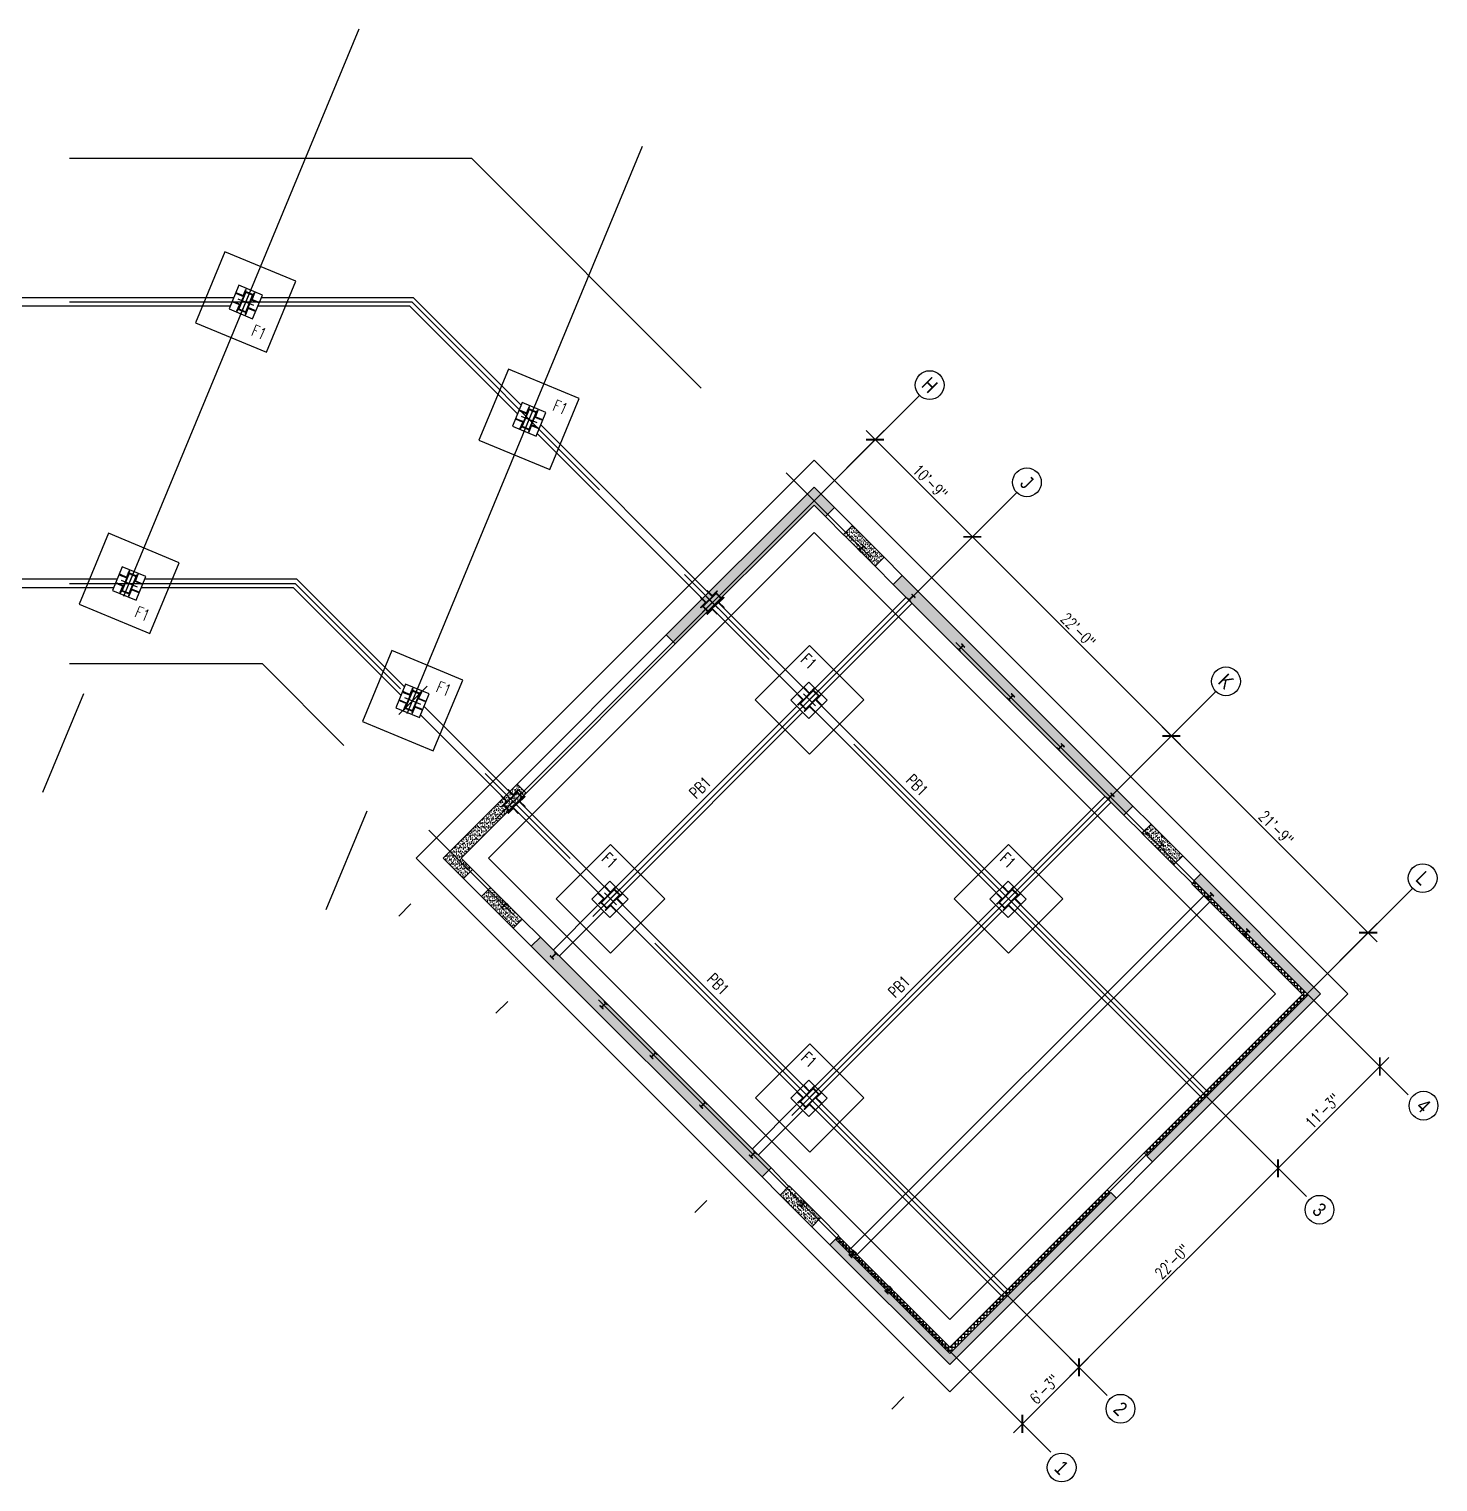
# Model space of a CAD drawing. Header units: inches. Extents: x 41285 to 57578, y -189 to 12305.
# Drawn here: x 49267 to 50588, y 9630 to 10993 of the extents above; entities that cross this region are included whole.
import ezdxf
from ezdxf.enums import TextEntityAlignment as Align

# ---------------------------------------------------------------- set-up
doc = ezdxf.new("R2010")
doc.units = ezdxf.units.IN
doc.header["$LTSCALE"] = 30
doc.header["$MEASUREMENT"] = 0
doc.linetypes.add('CENTER', pattern=[2, 1.25, -0.25, 0.25, -0.25])
for name, color, linetype in [('A-HATCH RCC', 8, 'Continuous'), ('A-TEXT-P', 242, 'Continuous'), ('A-WALL-RAMPED EARTH', 4, 'Continuous'), ('COLUMN', 6, 'Continuous'), ('Grid line', 1, 'CENTER'), ('HATCH', 253, 'Continuous'), ('L', 2, 'Continuous'), ('N-DIM-Z', 126, 'Continuous'), ('N-NOTE-Z', 242, 'Continuous'), ('WALL', 7, 'Continuous')]:
    doc.layers.add(name, color=color, linetype=linetype)
doc.styles.add('3-32', font='simplex.shx', dxfattribs={"width": 0.75, "height": 10.6666})
doc.styles.add('dim', font='arial.ttf')
doc.dimstyles.new('3-32', dxfattribs={"dimtxt": 10.666667, "dimasz": 12, "dimexe": 12, "dimexo": 4, "dimgap": 2, "dimtad": 1, "dimdec": 4, "dimzin": 3, "dimdsep": 46, "dimlunit": 4, "dimtxsty": '3-32', "dimblk": 'ARCHTICK', "dimcen": 0.046875, "dimdle": 12, "dimclrd": 1, "dimclre": 1, "dimclrt": 2, "dimadec": 0, "dimazin": 0, "dimtfac": 0.75, "dimtdec": 4, "dimtmove": 2, "dimatfit": 3, "dimldrblk": 'ARCHTICK', "dimfxl": 0, "dimfrac": 1, "dimtolj": 1, "dimtzin": 0, "dimlwd": -1, "dimlwe": -1, "dimarcsym": 0})
pattern_1 = [(45, (0, 0), (-0.265165, 0.265165), [])]
pattern_2 = [(30.5, (-6992.316, 0), (0.2584454, 2.88020771), [0, -2.28, 0, -2.55, 0, -2.4375]), (0.5, (-6992.316, 0), (3.15077722, 3.87814304), [0, -1.23, 0, -2.055, 0, -0.7875]), (320.5, (-6994.1473, 0.2248), (4.63742878, -0.56085233), [0, -0.75, 0, -2.7, 0, -3.525]), (310.5, (-6994.1473, 0.225), (4.6360217, 0.75716824), [0, -0.375, 0, -1.77, 0, -2.025])]
pattern_3 = [(0, (47651.374, 11328.5626), (0, 3), []), (90, (47651.374, 11328.5626), (-3, 2e-16), [])]

# ---------------------------------------------------------------- blocks, each defined once
blk = doc.blocks.new('_ARCHTICK')
at = {"color": 0, "linetype": 'ByBlock', "const_width": 0.15}
blk.add_lwpolyline([(-0.5, -0.5), (0.5, 0.5)], dxfattribs=at)
blk = doc.blocks.new('*D245')
at = {"layer": 'DEFPOINTS', "color": 0, "transparency": 16777216}
for p in [(50030.8, 10578.3), (50151.4, 10516.5), (50122, 10487.1)]:
    blk.add_point(p, dxfattribs=at)
at = {"layer": 'N-DIM-Z', "color": 1, "transparency": 16777216}
for p, q in [((50033.6, 10581.2), (50068.6, 10616.2)), ((50051.7, 10616.2), (50159.8, 10508)), ((50124.8, 10489.9), (50159.8, 10524.9))]:
    blk.add_line(p, q, dxfattribs=at)
at = {"layer": 'N-DIM-Z', "color": 1, "transparency": 16777216, "xscale": 12, "yscale": 12, "zscale": 12}
for p, rotation in [((50060.1, 10607.7), 134.9999999999311), ((50151.4, 10516.5), 314.9999999999312)]:
    blk.add_blockref('_ARCHTICK', p, dxfattribs=dict(at, rotation=rotation))
at = {"layer": 'N-DIM-Z', "color": 2, "transparency": 16777216, "insert": (50111.7, 10568), "char_height": 10.67, "attachment_point": 5, "rotation": 315, "style": '3-32'}
blk.add_mtext('\\A1;10\'-9"', dxfattribs=at)
blk = doc.blocks.new('*D246')
at = {"layer": 'DEFPOINTS', "color": 0, "transparency": 16777216}
for p in [(50122, 10487.1), (50338, 10329.8), (50308.7, 10300.4)]:
    blk.add_point(p, dxfattribs=at)
at = {"layer": 'N-DIM-Z', "color": 1, "transparency": 16777216}
for p, q in [((50124.8, 10489.9), (50159.8, 10524.9)), ((50142.9, 10524.9), (50346.5, 10321.3)), ((50311.5, 10303.3), (50346.5, 10338.3))]:
    blk.add_line(p, q, dxfattribs=at)
at = {"layer": 'N-DIM-Z', "color": 1, "transparency": 16777216, "xscale": 12, "yscale": 12, "zscale": 12}
for p, rotation in [((50151.4, 10516.5), 134.9999999999311), ((50338, 10329.8), 314.9999999999312)]:
    blk.add_blockref('_ARCHTICK', p, dxfattribs=dict(at, rotation=rotation))
at = {"layer": 'N-DIM-Z', "color": 2, "transparency": 16777216, "insert": (50250.6, 10429), "char_height": 10.67, "attachment_point": 5, "rotation": 315, "style": '3-32'}
blk.add_mtext('\\A1;22\'-0"', dxfattribs=at)
blk = doc.blocks.new('*D247')
at = {"layer": 'DEFPOINTS', "color": 0, "transparency": 16777216}
for p in [(50308.7, 10300.4), (50522.6, 10145.2), (50493.2, 10115.9)]:
    blk.add_point(p, dxfattribs=at)
at = {"layer": 'N-DIM-Z', "color": 1, "transparency": 16777216}
for p, q in [((50311.5, 10303.3), (50346.5, 10338.3)), ((50329.5, 10338.3), (50531.1, 10136.7)), ((50496.1, 10118.7), (50531.1, 10153.7))]:
    blk.add_line(p, q, dxfattribs=at)
at = {"layer": 'N-DIM-Z', "color": 1, "transparency": 16777216, "xscale": 12, "yscale": 12, "zscale": 12}
for p, rotation in [((50338, 10329.8), 134.9999999999311), ((50522.6, 10145.2), 314.9999999999312)]:
    blk.add_blockref('_ARCHTICK', p, dxfattribs=dict(at, rotation=rotation))
at = {"layer": 'N-DIM-Z', "color": 2, "transparency": 16777216, "insert": (50436.2, 10243.4), "char_height": 10.67, "attachment_point": 5, "rotation": 315, "style": '3-32'}
blk.add_mtext('\\A1;21\'-9"', dxfattribs=at)
blk = doc.blocks.new('*D248')
at = {"layer": 'DEFPOINTS', "color": 0, "transparency": 16777216}
for p in [(50533.5, 10019.7), (50562.9, 9990.3), (50467.4, 9894.9)]:
    blk.add_point(p, dxfattribs=at)
at = {"layer": 'N-DIM-Z', "color": 1, "transparency": 16777216}
for p, q in [((50429.6, 9915.8), (50542, 10028.2)), ((50560, 9993.2), (50525, 10028.2)), ((50464.6, 9897.7), (50429.6, 9932.7))]:
    blk.add_line(p, q, dxfattribs=at)
at = {"layer": 'N-DIM-Z', "color": 1, "transparency": 16777216, "xscale": 12, "yscale": 12, "zscale": 12}
for p, rotation in [((50533.5, 10019.7), 44.99999999955299), ((50438.1, 9924.2), 224.999999999553)]:
    blk.add_blockref('_ARCHTICK', p, dxfattribs=dict(at, rotation=rotation))
at = {"layer": 'N-DIM-Z', "color": 2, "transparency": 16777216, "insert": (50479.9, 9977.9), "char_height": 10.67, "attachment_point": 5, "rotation": 45, "style": '3-32'}
blk.add_mtext('\\A1;11\'-3"', dxfattribs=at)
blk = doc.blocks.new('*D249')
at = {"layer": 'DEFPOINTS', "color": 0, "transparency": 16777216}
for p in [(50438.1, 9924.2), (50467.4, 9894.9), (50280.7, 9708.2)]:
    blk.add_point(p, dxfattribs=at)
at = {"layer": 'N-DIM-Z', "color": 1, "transparency": 16777216}
for p, q in [((50242.9, 9729.1), (50446.5, 9932.7)), ((50464.6, 9897.7), (50429.6, 9932.7)), ((50277.9, 9711), (50242.9, 9746))]:
    blk.add_line(p, q, dxfattribs=at)
at = {"layer": 'N-DIM-Z', "color": 1, "transparency": 16777216, "xscale": 12, "yscale": 12, "zscale": 12}
for p, rotation in [((50438.1, 9924.2), 44.99999999955299), ((50251.4, 9737.6), 224.999999999553)]:
    blk.add_blockref('_ARCHTICK', p, dxfattribs=dict(at, rotation=rotation))
at = {"layer": 'N-DIM-Z', "color": 2, "transparency": 16777216, "insert": (50338.8, 9836.8), "char_height": 10.67, "attachment_point": 5, "rotation": 45, "style": '3-32'}
blk.add_mtext('\\A1;22\'-0"', dxfattribs=at)
blk = doc.blocks.new('*D250')
at = {"layer": 'DEFPOINTS', "color": 0, "transparency": 16777216}
for p in [(50251.4, 9737.6), (50280.7, 9708.2), (50227.7, 9655.2)]:
    blk.add_point(p, dxfattribs=at)
at = {"layer": 'N-DIM-Z', "color": 1, "transparency": 16777216}
for p, q in [((50189.9, 9676), (50259.9, 9746)), ((50277.9, 9711), (50242.9, 9746)), ((50224.9, 9658), (50189.9, 9693))]:
    blk.add_line(p, q, dxfattribs=at)
at = {"layer": 'N-DIM-Z', "color": 1, "transparency": 16777216, "xscale": 12, "yscale": 12, "zscale": 12}
for p, rotation in [((50251.4, 9737.6), 44.99999999955299), ((50198.3, 9684.5), 224.999999999553)]:
    blk.add_blockref('_ARCHTICK', p, dxfattribs=dict(at, rotation=rotation))
at = {"layer": 'N-DIM-Z', "color": 2, "transparency": 16777216, "insert": (50219, 9716.9), "char_height": 10.67, "attachment_point": 5, "rotation": 45, "style": '3-32'}
blk.add_mtext('\\A1;6\'-3"', dxfattribs=at)
blk = doc.blocks.new('A$C77EE556A')
at = {"layer": 'HATCH'}
h = blk.add_hatch(dxfattribs=at)
h.set_pattern_fill('_USER', color=1, scale=0.375, angle=45, style=0, pattern_type=0)
h.set_pattern_definition(pattern_1)
h.paths.add_polyline_path([(0.5, -0.5), (0.5, -17.5), (7.5, -17.5), (7.5, -0.5)], flags=16)
h.paths.add_polyline_path([(0, 0), (0, -18), (8, -18), (8, 0)])
at = {"layer": 'COLUMN'}
blk.add_lwpolyline([(0, 0), (0, -18), (8, -18), (8, 0), (0, 0)], dxfattribs=at)
blk.add_lwpolyline([(0.5, -0.5), (0.5, -17.5), (7.5, -17.5), (7.5, -0.5)], close=True, dxfattribs=at)
at = {"layer": 'Grid line'}
for p, q in [((4, -22), (4, 4)), ((-4, -9), (12, -9))]:
    blk.add_line(p, q, dxfattribs=at)
blk = doc.blocks.new('A$C56BC41D7')
at = {"layer": 'HATCH'}
h = blk.add_hatch(dxfattribs=at)
h.set_pattern_fill('_USER', color=1, scale=0.375, angle=45, style=0, pattern_type=0)
h.set_pattern_definition(pattern_1)
edge = h.paths.add_edge_path()
edge.add_line((0.5, 6.8), (0.5, 0.8))
edge.add_arc((0.8, 0.8), 0.25, 180, 270)
edge.add_line((0.8, 0.5), (6.8, 0.5))
edge.add_arc((6.8, 0.2), 0.25, 0, 90, ccw=False)
edge.add_line((7, 0.2), (7, 0))
edge.add_line((7, 0), (0, 0))
edge.add_line((0, 0), (0, 7))
edge.add_line((0, 7), (0.2, 7))
edge.add_arc((0.2, 6.8), 0.25, 0, 90, ccw=False)
at = {"layer": 'COLUMN', "color": 4}
blk.add_lwpolyline([(0, 0), (0, 7), (0.2, 7, -0.414214), (0.5, 6.8), (0.5, 0.8, 0.414214), (0.8, 0.5), (6.8, 0.5, -0.414214), (7, 0.2), (7, 0)], format="xyb", close=True, dxfattribs=at)
blk = doc.blocks.new('A$C0E0D12C3')
at = {"layer": 'Grid line', "color": 4, "xscale": -1}
blk.add_blockref('A$C56BC41D7', (-4, 4), dxfattribs=at)
at = {"layer": 'Grid line'}
blk.add_blockref('A$C77EE556A', (-4, 9), dxfattribs=at)
at = {"layer": 'Grid line', "color": 4}
blk.add_blockref('A$C56BC41D7', (4, 4), dxfattribs=at)
at = {"layer": 'Grid line', "color": 4, "rotation": 180}
blk.add_blockref('A$C56BC41D7', (-4, -4), dxfattribs=at)
at = {"layer": 'Grid line', "color": 4, "xscale": -1, "rotation": 180}
blk.add_blockref('A$C56BC41D7', (4, -4), dxfattribs=at)
blk = doc.blocks.new('A$C48294E53')
at = {"layer": 'COLUMN', "color": 4}
blk.add_lwpolyline([(2.2, 7.6), (3.6, 7.6, -0.414214), (3.8, 7.4), (3.8, 2.5, -0.414214), (3.6, 2.3), (2.2, 2.3, 0.414214), (2, 2.2), (2, 2), (6.2, 2), (6.2, 2.2, 0.414214), (6, 2.3), (4.4, 2.3, -0.414214), (4.2, 2.5), (4.2, 7.4, -0.414214), (4.4, 7.6), (6, 7.6, 0.414214), (6.2, 7.8), (6.2, 8), (2, 8), (2, 7.8, 0.414214)], format="xyb", close=True, dxfattribs=at)
blk = doc.blocks.new('A$C0EAF4FF9')
at = {"layer": 'Grid line'}
h = blk.add_hatch(dxfattribs=at)
h.set_pattern_fill('_USER', color=256, scale=0.25, angle=45, style=0, pattern_type=0)
h.set_pattern_definition([(45, (0, 0), (-0.176777, 0.176777), [])])
edge = h.paths.add_edge_path()
edge.add_line((2.2, 7.7), (3.6, 7.7))
edge.add_arc((3.6, 7.5), 0.188, 0, 90, ccw=False)
edge.add_line((3.8, 7.5), (3.8, 2.6))
edge.add_arc((3.6, 2.6), 0.188, -90, 0, ccw=False)
edge.add_line((3.6, 2.4), (2.2, 2.4))
edge.add_arc((2.2, 2.2), 0.187, 90, 180)
edge.add_line((2, 2.2), (2, 2.1))
edge.add_line((2, 2.1), (6.2, 2.1))
edge.add_line((6.2, 2.1), (6.2, 2.2))
edge.add_arc((6, 2.2), 0.188, 0, 90)
edge.add_line((6, 2.4), (4.4, 2.4))
edge.add_arc((4.4, 2.6), 0.188, 180, 270, ccw=False)
edge.add_line((4.2, 2.6), (4.2, 7.5))
edge.add_arc((4.4, 7.5), 0.188, 90, 180, ccw=False)
edge.add_line((4.4, 7.7), (6, 7.7))
edge.add_arc((6, 7.9), 0.187, 270, 360)
edge.add_line((6.2, 7.9), (6.2, 8.1))
edge.add_line((6.2, 8.1), (2, 8.1))
edge.add_line((2, 8.1), (2, 7.9))
edge.add_arc((2.2, 7.9), 0.188, 180, 270)
blk.add_blockref('A$C48294E53', (0, 0.1), dxfattribs=at)

msp = doc.modelspace()

# ---------------------------------------------------------------- hatches: boundary and pattern name
at = {"layer": 'A-HATCH RCC'}
h = msp.add_hatch(dxfattribs=at)
h.set_pattern_fill('AR-SAND,_O', color=8, scale=1.5, angle=353, double=1)
h.set_pattern_definition(pattern_2)
h.paths.add_polyline_path([(50002.84020454, 10563.10278627), (49864.24727543, 10424.50985716), (49872.73255681, 10416.02457578), (50002.84020454, 10546.13222352), (50013.44680626, 10535.5256218), (50021.93208764, 10544.01090318)])
h = msp.add_hatch(dxfattribs=at)
h.set_pattern_fill('AR-SAND,_O', color=8, scale=1.5, angle=353, double=1)
h.set_pattern_definition(pattern_2)
h.paths.add_polyline_path([(50060.11585382, 10488.85657424), (50068.60113519, 10497.34185562), (50038.90265039, 10527.04034043), (50030.41736901, 10518.55505905)])
h = msp.add_hatch(dxfattribs=at)
h.set_pattern_fill('AR-SAND,_O', color=8, scale=1.5, angle=353, double=1)
h.set_pattern_definition(pattern_2)
h.paths.add_polyline_path([(50293.46109161, 10255.51133645), (50301.94637299, 10263.99661783), (50085.57169794, 10480.37129287), (50077.08641657, 10471.88601149)])
h = msp.add_hatch(dxfattribs=at)
h.set_pattern_fill('AR-SAND,_O', color=8, scale=1.5, angle=353, double=1)
h.set_pattern_definition(pattern_2)
edge = h.paths.add_edge_path()
edge.add_line((49654.9436682, 10215.20624992), (49724.24013276, 10284.50271448))
edge.add_line((49724.24013276, 10284.50271448), (49732.72541413, 10276.01743311))
edge.add_line((49732.72541413, 10276.01743311), (49671.91423095, 10215.20624992))
edge.add_line((49671.91423095, 10215.20624992), (49682.52083267, 10204.59964821))
edge.add_line((49682.52083267, 10204.59964821), (49674.03555129, 10196.11436683))
edge.add_line((49674.03555129, 10196.11436683), (49655.00904995, 10215.14086817))
h = msp.add_hatch(dxfattribs=at)
h.set_pattern_fill('AR-SAND,_O', color=8, scale=1.5, angle=353, double=1)
h.set_pattern_definition(pattern_2)
h.paths.add_polyline_path([(50340.13013917, 10208.84228889), (50348.61542054, 10217.32757027), (50318.91693573, 10247.02605508), (50310.43165436, 10238.5407737)])
h = msp.add_hatch(dxfattribs=at)
h.set_pattern_fill('_USER,_O', color=256, scale=3, double=1, pattern_type=0)
h.set_pattern_definition(pattern_3)
h.paths.add_polyline_path([(50466.34869959, 10086.86636916), (50359.57557563, 10193.63949312), (50357.11419567, 10191.17811317), (50461.05889252, 10087.23341635), (50312.5664685, 9938.74099228), (50315.39489562, 9935.91256515), (50318.22332275, 9938.74099228)])
h = msp.add_hatch(dxfattribs=at)
h.set_pattern_fill('AR-SAND,_O', color=8, scale=1.5, angle=353, double=1)
h.set_pattern_definition(pattern_2)
h.paths.add_polyline_path([(50365.58598329, 10200.35700752), (50359.22202226, 10193.99304649), (50466.34869961, 10086.86636914), (50315.04134223, 9935.55901176), (50320.34464309, 9930.2557109), (50478.0159615, 10087.92702931)])
h = msp.add_hatch(dxfattribs=at)
h.set_pattern_fill('AR-SAND,_O', color=8, scale=1.5, angle=353, double=1)
h.set_pattern_definition(pattern_2)
edge = h.paths.add_edge_path()
edge.add_arc((49712.57287087, 10174.54761001), 0.5, 135.0000000002, 225, ccw=False)
edge.add_line((49712.21931748, 10174.9011634), (49699.49139542, 10187.62908546))
edge.add_line((49699.49139542, 10187.62908546), (49691.00611404, 10179.14380408))
edge.add_line((49691.00611404, 10179.14380408), (49720.70459885, 10149.44531927))
edge.add_line((49720.70459885, 10149.44531927), (49729.18988023, 10157.93060065))
edge.add_line((49729.18988023, 10157.93060065), (49716.46195816, 10170.65852271))
edge.add_arc((49716.10840477, 10171.0120761), 0.5, 225, 314.9999999998, ccw=False)
edge.add_line((49715.75485138, 10170.65852271), (49714.16386112, 10172.24951297))
edge.add_line((49714.16386112, 10172.24951297), (49710.62832722, 10168.71397906))
edge.add_line((49710.62832722, 10168.71397906), (49712.21931748, 10167.1229888))
edge.add_arc((49711.86576409, 10166.76943541), 0.5, 315, 405, ccw=False)
edge.add_line((49712.21931748, 10166.41588202), (49707.97667679, 10170.65852271))
edge.add_arc((49708.33023018, 10170.30496932), 0.5, 405, 495, ccw=False)
edge.add_line((49708.68378357, 10170.65852271), (49710.27477383, 10169.06753245))
edge.add_line((49710.27477383, 10169.06753245), (49713.81030773, 10172.60306636))
edge.add_line((49713.81030773, 10172.60306636), (49712.21931748, 10174.19405662))
h = msp.add_hatch(dxfattribs=at)
h.set_pattern_fill('AR-SAND,_O', color=8, scale=1.5, angle=353, double=1)
h.set_pattern_definition(pattern_2)
h.paths.add_polyline_path([(49763.13100572, 10123.98947515, -0.4142135624), (49762.42389894, 10123.98947515), (49760.83290868, 10125.58046541), (49757.29737478, 10122.0449315), (49758.88836503, 10120.45394124, -0.4142135624), (49758.88836503, 10119.74683446), (49754.64572435, 10123.98947515, -0.4142135624), (49755.35283113, 10123.98947515), (49756.94382139, 10122.39848489), (49760.47935529, 10125.9340188), (49758.88836503, 10127.52500906, -0.4142135624), (49758.88836503, 10128.23211584), (49746.16044297, 10140.9600379), (49737.6751616, 10132.47475653), (49954.04983664, 9916.10008148), (49962.53511802, 9924.58536286), (49949.80719596, 9937.31328492, -0.4142135624), (49949.10008917, 9937.31328492), (49947.50909892, 9938.90427518), (49943.97356501, 9935.36874127), (49945.56455527, 9933.77775101, -0.4142135624), (49945.56455527, 9933.07064423), (49941.32191458, 9937.31328492, -0.4142135624), (49942.02902136, 9937.31328492), (49943.62001162, 9935.72229466), (49947.15554553, 9939.25782857), (49945.56455527, 9940.84881882, -0.4142135624), (49945.56455527, 9941.5559256)])
h = msp.add_hatch(dxfattribs=at)
h.set_pattern_fill('AR-SAND,_O', color=8, scale=1.5, angle=353, double=1)
h.set_pattern_definition(pattern_2)
h.paths.add_polyline_path([(49971.02039939, 9899.12951873), (49979.50568076, 9907.6148001), (50009.20416557, 9877.91631529), (50000.7188842, 9869.43103392)])
h = msp.add_hatch(dxfattribs=at)
h.set_pattern_fill('AR-SAND,_O', color=8, scale=1.5, angle=353, double=1)
h.set_pattern_definition(pattern_2)
edge = h.paths.add_edge_path()
edge.add_line((50130.11942516, 9750.63709468), (50022.99274781, 9857.76377203))
edge.add_line((50022.99274781, 9857.76377203), (50017.68944694, 9852.46047117))
edge.add_line((50017.68944694, 9852.46047117), (50130.11942515, 9740.03049296))
edge.add_line((50130.11942515, 9740.03049296), (50286.4035176, 9896.3145854))
edge.add_line((50286.4035176, 9896.3145854), (50281.10021674, 9901.61788626))
edge.add_line((50281.10021674, 9901.61788626), (50130.15570573, 9750.63709468))
h = msp.add_hatch(dxfattribs=at)
h.set_pattern_fill('_USER,_O', color=256, scale=3, double=1, pattern_type=0)
h.set_pattern_definition(pattern_3)
h.paths.add_polyline_path([(50280.74700322, 9901.26467275), (50277.91823622, 9904.09276), (50130.11942516, 9756.29394893), (50026.17472832, 9860.23864577), (50023.3463012, 9857.41021864), (50130.11942516, 9750.63709468)])

# ---------------------------------------------------------------- linework, layer by layer
for p, q in [((50037.48843682, 9848.92493727), (50368.42790421, 10179.86440466)), ((50043.14529107, 9843.26808302), (50374.08475846, 10174.20755041))]:
    msp.add_line(p, q)
at = {"layer": 'A-WALL-RAMPED EARTH'}
for points in [[(50002.84020454, 10563.10278627), (49864.24727543, 10424.50985716), (49872.73255681, 10416.02457578), (50002.84020454, 10546.13222352), (50013.44680626, 10535.5256218), (50021.93208764, 10544.01090318), (50002.84020454, 10563.10278627)], [(49654.9436682, 10215.20624992), (49724.24013276, 10284.50271448), (49732.72541413, 10276.01743311), (49671.91423095, 10215.20624992), (49682.52083267, 10204.59964821), (49674.03555129, 10196.11436683), (49655.00904995, 10215.14086817)], [(50466.34869961, 10086.86636914), (50359.58262124, 10193.64653869), (50357.11419571, 10191.17811316), (50461.05889255, 10087.23341632), (50312.5664685, 9938.74099227), (50315.39489562, 9935.91256515), (50466.34869961, 10086.86636914)], [(50478.0159615, 10087.92702931), (50320.34464309, 9930.2557109), (50315.04134223, 9935.55901176), (50466.34869961, 10086.86636914), (50359.22202226, 10193.99304649), (50365.58598329, 10200.35700752), (50478.0159615, 10087.92702931)], [(50130.11942516, 9750.63709468), (50022.99274781, 9857.76377203), (50017.68944694, 9852.46047117), (50130.11942515, 9740.03049296), (50286.4035176, 9896.3145854), (50281.10021674, 9901.61788626), (50130.15570573, 9750.63709468)]]:
    msp.add_lwpolyline(points, dxfattribs=at)
for points in [[(50030.41736901, 10518.55505905), (50038.90265039, 10527.04034043), (50068.60113519, 10497.34185562), (50060.11585382, 10488.85657424)], [(50077.08641657, 10471.88601149), (50085.57169794, 10480.37129287), (50301.94637299, 10263.99661783), (50293.46109161, 10255.51133645)], [(50310.43165436, 10238.5407737), (50318.91693573, 10247.02605508), (50348.61542054, 10217.32757027), (50340.13013917, 10208.84228889)], [(49691.00611404, 10179.14380408), (49699.49139542, 10187.62908546), (49729.18988023, 10157.93060065), (49720.70459885, 10149.44531927)], [(49737.6751616, 10132.47475653), (49746.16044297, 10140.9600379), (49962.53511802, 9924.58536286), (49954.04983664, 9916.10008148)], [(49971.02039939, 9899.12951873), (49979.50568076, 9907.6148001), (50009.20416557, 9877.91631529), (50000.7188842, 9869.43103392)], [(50280.74700322, 9901.26467275), (50277.91827871, 9904.09271752), (50130.11942516, 9756.29394893), (50025.82117493, 9860.59219916), (50022.99274781, 9857.76377203), (50130.11942516, 9750.63709468), (50280.74700322, 9901.26467275)]]:
    msp.add_lwpolyline(points, close=True, dxfattribs=at)
at = {"layer": 'Grid line', "ltscale": 15}
for p, q in [((49575.85080109, 10992.79055706), (49279.27389043, 10276.79055706)), ((49841.63631888, 10882.69859092), (49545.05940822, 10166.69859092)), ((47504.53652627, 10871.79055706), (49681.42451169, 10871.79055706)), ((50533.51734362, 10019.69772513), (49681.42451169, 10871.79055707)), ((47504.53652627, 10736.79055706), (49625.50568077, 10736.79055706)), ((50438.05792816, 9924.23830967), (49625.50568077, 10736.79055707)), ((50102.0039113, 10649.53857096), (49613.24974514, 10160.7844048)), ((50192.98199976, 10558.08310988), (49704.46651991, 10069.56763003)), ((47504.53652627, 10472.79055706), (49516.1533003, 10472.79055706)), ((50251.38173793, 9737.56211944), (49516.1533003, 10472.79055707)), ((47504.53652627, 10397.79055706), (49485.08728312, 10397.79055706)), ((50198.34872934, 9684.52911085), (49485.08728312, 10397.79055707)), ((50198.34872934, 9684.52911085), (49485.08728312, 10397.79055707)), ((49613.38889406, 10349.84221853), (49640.00354825, 10376.45687271)), ((50379.65819, 10371.40691965), (49891.14271015, 9882.89143979)), ((50564.4517462, 10187.09073607), (50075.69758004, 9698.33656991))]:
    msp.add_line(p, q, dxfattribs=at)
at = {"layer": 'L', "color": 2}
for p, q in [((49724.24013276, 10284.50271448), (49864.24727543, 10424.50985716)), ((49732.72541413, 10276.01743311), (49872.73255681, 10416.02457578))]:
    msp.add_line(p, q, dxfattribs=at)
at = {"layer": 'N-NOTE-Z'}
for centre in [(50111.31116654, 10658.8458262), (50202.52794131, 10567.62905142), (50389.20413154, 10380.95286119), (50573.75900143, 10196.3979913), (50574.53603713, 9982.9216723), (50476.95530133, 9885.3409365), (50290.2791111, 9698.66474627), (50235.12478216, 9643.51041733)]:
    msp.add_circle(centre, 13.5, dxfattribs=at)
at = {"layer": 'WALL', "color": 3}
for p, q in [((49458.48027697, 10740.79055706), (49235.87407969, 10740.79055706)), ((49627.16253502, 10740.79055706), (49484.45768978, 10740.79055706)), ((49728.07009879, 10639.8829933), (49627.16253502, 10740.79055706)), ((49455.16656847, 10732.79055707), (49235.87407969, 10732.79055707)), ((49623.84882652, 10732.79055707), (49481.14398128, 10732.79055707)), ((49724.75639029, 10631.8829933), (49623.84882652, 10732.79055707)), ((49903.84525518, 10464.1078369), (49746.43890354, 10621.51418854)), ((49898.18840093, 10458.45098265), (49743.12519504, 10613.51418854)), ((49349.1278965, 10476.79055706), (49235.87407969, 10476.79055706)), ((49345.81418801, 10468.79055707), (49235.87407969, 10468.79055707)), ((49514.49644605, 10468.79055707), (49371.79160081, 10468.79055707)), ((49517.81015455, 10476.79055706), (49375.10530931, 10476.79055706)), ((49615.40400982, 10367.88299329), (49514.49644605, 10468.79055707)), ((49618.71771832, 10375.88299329), (49517.81015455, 10476.79055706)), ((49992.94070961, 10375.01238248), (49912.33053656, 10455.62255553)), ((50003.76913673, 10374.5271011), (50089.10723185, 10459.86519622)), ((50009.42599098, 10368.87024685), (50094.7640861, 10454.20834197)), ((49987.28385536, 10369.35552823), (49906.67368231, 10449.96570128)), ((49717.16906494, 10277.43164667), (49637.08652307, 10357.51418854)), ((49817.0929465, 10187.85091087), (49986.79857399, 10357.55653835)), ((50179.61689985, 10188.33619224), (50009.20416558, 10358.74892651)), ((49711.51221069, 10271.77479242), (49633.77281457, 10349.51418854)), ((49822.74980075, 10182.19405662), (49992.45542823, 10351.8996841)), ((50173.9600456, 10182.67933799), (50003.54731133, 10353.09207226)), ((49806.26451938, 10188.33619224), (49731.31120057, 10263.28951105)), ((50190.44532697, 10187.85091086), (50275.78342208, 10273.18900598)), ((50196.10218122, 10182.19405662), (50281.44027633, 10267.53215173)), ((49800.60766513, 10182.67933799), (49725.65434632, 10257.6326568)), ((49758.18125825, 10128.93922262), (49800.12238375, 10170.88034812)), ((49987.28385536, 9996.00314776), (49816.8711211, 10166.41588203)), ((49992.94070961, 10001.66000201), (49822.52797535, 10172.07273628)), ((50003.76913673, 10001.17472063), (50173.47476422, 10170.88034812)), ((50365.23236534, 9991.40701827), (50190.22350157, 10166.41588203)), ((50370.88921265, 9997.06387945), (50195.88035582, 10172.07273628)), ((49763.8381125, 10123.28236837), (49805.779238, 10165.22349387)), ((50009.42599098, 9995.51786638), (50179.13161847, 10165.22349387)), ((49944.85744849, 9942.26303239), (49986.79857399, 9984.20415788)), ((49950.51430274, 9936.60617814), (49992.45542824, 9978.54730363)), ((50178.556404, 9804.73059914), (50003.54731134, 9979.7396918)), ((50184.21325131, 9810.38746032), (50009.20416559, 9985.39654605))]:
    msp.add_line(p, q, dxfattribs=at)
at = {"layer": 'WALL', "color": 2}
for p, q in [((50030.7709224, 10518.20150566), (50013.44680626, 10535.5256218)), ((50038.90265039, 10527.04034043), (50021.93208764, 10544.01090318)), ((50085.57169794, 10480.37129287), (50068.6011352, 10497.34185562)), ((50077.43996996, 10471.5324581), (50060.11585382, 10488.85657424)), ((50318.91693573, 10247.02605508), (50301.94637299, 10263.99661783)), ((50310.78520775, 10238.18722031), (50293.46109161, 10255.51133645)), ((50357.45425531, 10191.51817275), (50340.13013917, 10208.84228889)), ((50365.58598329, 10200.35700752), (50348.61542054, 10217.32757027)), ((49691.00611404, 10179.14380408), (49674.03555129, 10196.11436683)), ((49699.49139542, 10187.62908546), (49682.52083267, 10204.59964821)), ((49746.16044297, 10140.9600379), (49729.18988023, 10157.93060065)), ((49737.6751616, 10132.47475653), (49720.70459885, 10149.44531927)), ((50277.91827871, 9904.09271752), (50312.5664685, 9938.74099227)), ((49962.53511801, 9924.58536285), (49979.15212737, 9907.26124672)), ((50286.4035176, 9896.3145854), (50320.34464309, 9930.2557109)), ((49971.02039939, 9899.12951873), (49954.04983664, 9916.10008148)), ((50000.7188842, 9869.43103392), (50017.68944695, 9852.46047118)), ((50009.20416557, 9877.91631529), (50026.17472832, 9860.94575255)), ((50025.82117493, 9860.59219916), (50026.17472832, 9860.94575255))]:
    msp.add_line(p, q, dxfattribs=at)
at = {"layer": 'WALL'}
msp.add_line((49725.65434632, 10278.84586023), (49731.31120057, 10273.18900598), dxfattribs=at)
at = {"layer": 'WALL', "color": 3}
for points in [[(49422.77586239, 10717.30749746), (49489.29518873, 10689.75429033), (49516.84839586, 10756.27361667), (49450.32906952, 10783.8268238)], [(49463.31777592, 10752.46931264), (49454.13337355, 10730.29620386), (49476.30648233, 10721.11180149), (49485.4908847, 10743.28491027)], [(49688.56138018, 10607.21553131), (49755.08070652, 10579.66232418), (49782.63391365, 10646.18165052), (49716.11458731, 10673.73485765)], [(49729.10329371, 10642.37734649), (49719.91889133, 10620.20423771), (49742.09200012, 10611.01983534), (49751.27640249, 10633.19294412)], [(50002.9055863, 10588.49324864), (50503.47180562, 10087.92702931), (50130.11942515, 9714.57464884), (49629.55320583, 10215.14086817)], [(49313.42348193, 10453.30749746), (49379.94280827, 10425.75429033), (49407.4960154, 10492.27361667), (49340.97668906, 10519.8268238)], [(50002.9055863, 10520.61099764), (50435.58955463, 10087.92702931), (50130.11942515, 9782.45689983), (49697.43545682, 10215.14086817)], [(49353.96539546, 10488.46931264), (49344.78099308, 10466.29620386), (49366.95410186, 10457.11180149), (49376.13850424, 10479.28491027)], [(49947.68587561, 10363.69867397), (49998.59756386, 10312.78698573), (50049.5092521, 10363.69867397), (49998.59756386, 10414.61036222)], [(49579.20899971, 10343.21553131), (49645.72832605, 10315.66232418), (49673.28153318, 10382.18165052), (49606.76220684, 10409.73485765)], [(49619.75091325, 10378.37734649), (49610.56651087, 10356.20423771), (49632.73961965, 10347.01983534), (49641.92402203, 10369.19294412)], [(49998.11228248, 10380.18395535), (49981.14171973, 10363.2133926), (49998.11228248, 10346.24282985), (50015.08284523, 10363.2133926)], [(49761.00968538, 10177.02248374), (49811.92137363, 10126.1107955), (49862.83306187, 10177.02248374), (49811.92137363, 10227.93417199)], [(50134.36206585, 10177.02248374), (50185.27375409, 10126.11079549), (50236.18544234, 10177.02248374), (50185.27375409, 10227.93417199)], [(49811.43609225, 10193.50776511), (49794.4655295, 10176.53720237), (49811.43609225, 10159.56663962), (49828.406655, 10176.53720237)], [(50184.78847272, 10193.50776511), (50167.81790997, 10176.53720237), (50184.78847272, 10159.56663962), (50201.75903546, 10176.53720237)], [(49947.86265231, 9990.16951681), (49998.77434055, 9939.25782857), (50049.6860288, 9990.16951681), (49998.77434055, 10041.08120506)], [(49998.11228248, 10006.83157488), (49981.14171974, 9989.86101213), (49998.11228248, 9972.89044938), (50015.08284523, 9989.86101213)]]:
    msp.add_lwpolyline(points, close=True, dxfattribs=at)

# ---------------------------------------------------------------- block references
at = {"layer": 'Grid line', "ltscale": 10}
for p, rotation in [((49469.81212913, 10736.79055706), 337.4999999999239), ((49735.59764691, 10626.69859092), 337.4999999999238), ((49360.45974866, 10472.79055706), 337.4999999999238), ((49907.38078908, 10454.91544875), 315.0000000000664), ((49626.24526645, 10362.69859091), 337.4999999999238), ((49998.59756386, 10363.69867397), 315.0000000000664), ((49720.70459885, 10268.23925851), 315.0000000000664), ((49811.92137363, 10177.02248374), 315.0000000000664), ((50185.27375409, 10177.02248374), 315.0000000000666), ((49998.59756386, 9990.34629351), 315.0000000000666)]:
    msp.add_blockref('A$C0E0D12C3', p, dxfattribs=dict(at, rotation=rotation))
at = {"layer": 'Grid line', "rotation": 315.0000000000688}
for p in [(50040.98121798, 10505.07727746), (50087.58397428, 10458.47452116), (50134.25302183, 10411.8054736), (50180.92206939, 10365.13642605), (50227.59111695, 10318.46737849), (50274.26016451, 10271.79833093), (50320.92921207, 10225.12928337), (50367.59825963, 10178.46023581), (49705.79139049, 10169.88744997), (50401.53938512, 10144.51911032), (49752.46043805, 10123.21840242), (49799.12948561, 10076.54935486), (49845.79853317, 10029.8803073), (49892.46758073, 9983.21125974), (49939.13662828, 9936.54221218), (49985.80567584, 9889.87316462), (50032.4747234, 9843.20411707), (50066.4158489, 9809.26299157)]:
    msp.add_blockref('A$C0EAF4FF9', p, dxfattribs=at)

# ---------------------------------------------------------------- texts
at = {"layer": 'A-TEXT-P', "color": 2, "char_height": 10.6666, "attachment_point": 1, "style": '3-32'}
for insert, rotation in [((49884.71791616, 10277.51937344), 45), ((50095.79000799, 10294.87435581), 315), ((49909.11381776, 10108.19816558), 315), ((50071.39410639, 10090.84318321), 45)]:
    msp.add_mtext_dynamic_manual_height_columns('\\A1;PB1', width=117.5719323944, gutter_width=30, heights=[0], dxfattribs=dict(at, insert=insert, rotation=rotation))
at = {"layer": 'N-NOTE-Z', "color": 2, "style": 'dim', "width": 0.8}
for s, p in [('H', (50111.31116654, 10658.8458262)), ('J', (50202.52794131, 10567.62905142)), ('K', (50389.20413154, 10380.95286119)), ('L', (50573.75900143, 10196.3979913)), ('4', (50574.53603713, 9982.9216723)), ('3', (50476.95530133, 9885.3409365)), ('2', (50290.2791111, 9698.66474627)), ('1', (50235.12478216, 9643.51041733))]:
    msp.add_text(s, height=13.5, rotation=315.0000000001, dxfattribs=at).set_placement(p, align=Align.MIDDLE_CENTER)
at = {"layer": 'WALL', "color": 3, "char_height": 10.6666, "attachment_point": 5, "style": '3-32'}
for insert, rotation in [((49482.35860666, 10708.30978256), 337.5), ((49765.00079564, 10637.99560453), 337.5), ((49373.00622619, 10444.30978256), 337.5), ((49997.99752524, 10399.53123885), 316.2738816367), ((49655.64841518, 10373.99560452), 337.5), ((49811.32133501, 10212.85504861), 316.2738816367), ((50184.67371548, 10212.85504861), 316.2738816367), ((49998.17430194, 10026.00208168), 316.2738816367)]:
    msp.add_mtext('\\A1;F1', dxfattribs=dict(at, insert=insert, rotation=rotation))

# ---------------------------------------------------------------- dimensions: what is measured, and where the dimension line sits
at = {"layer": 'N-DIM-Z'}
for base, p1, p2, angle, picture, middle in [((50151.35783036, 10516.45894048), (50030.78962396, 10578.32428363), (50122.00639874, 10487.10750885), 134.9999999999, '*D245', (50111.65319534, 10567.97108023)), ((50338.0340206, 10329.78275024), (50122.00639874, 10487.10750885), (50308.68258897, 10300.43131862), 134.9999999999, '*D246', (50250.59967785, 10429.02459773)), ((50522.58889048, 10145.22788035), (50308.68258897, 10300.43131862), (50493.23745886, 10115.87644873), 134.9999999999, '*D247', (50436.21520791, 10243.40906767)), ((50533.51734362, 10019.69772513), (50467.40935978, 9894.88687805), (50562.86877524, 9990.34629351), 224.9999999996, '*D248', (50479.88388352, 9977.87176977)), ((50438.05792816, 9924.23830967), (50280.73316955, 9708.21068781), (50467.40935978, 9894.88687805), 224.9999999996, '*D249', (50338.81608068, 9836.80396692)), ((50251.38173793, 9737.56211944), (50227.70016096, 9655.17767922), (50280.73316955, 9708.21068781), 224.9999999996, '*D250', (50218.96148126, 9716.94936751))]:
    dim = msp.add_linear_dim(base=base, p1=p1, p2=p2, angle=angle, dimstyle='3-32', dxfattribs=at)
    dim.commit()
    dim.dimension.update_dxf_attribs({"geometry": picture, "text_midpoint": middle})

doc.saveas('drawing.dxf')
